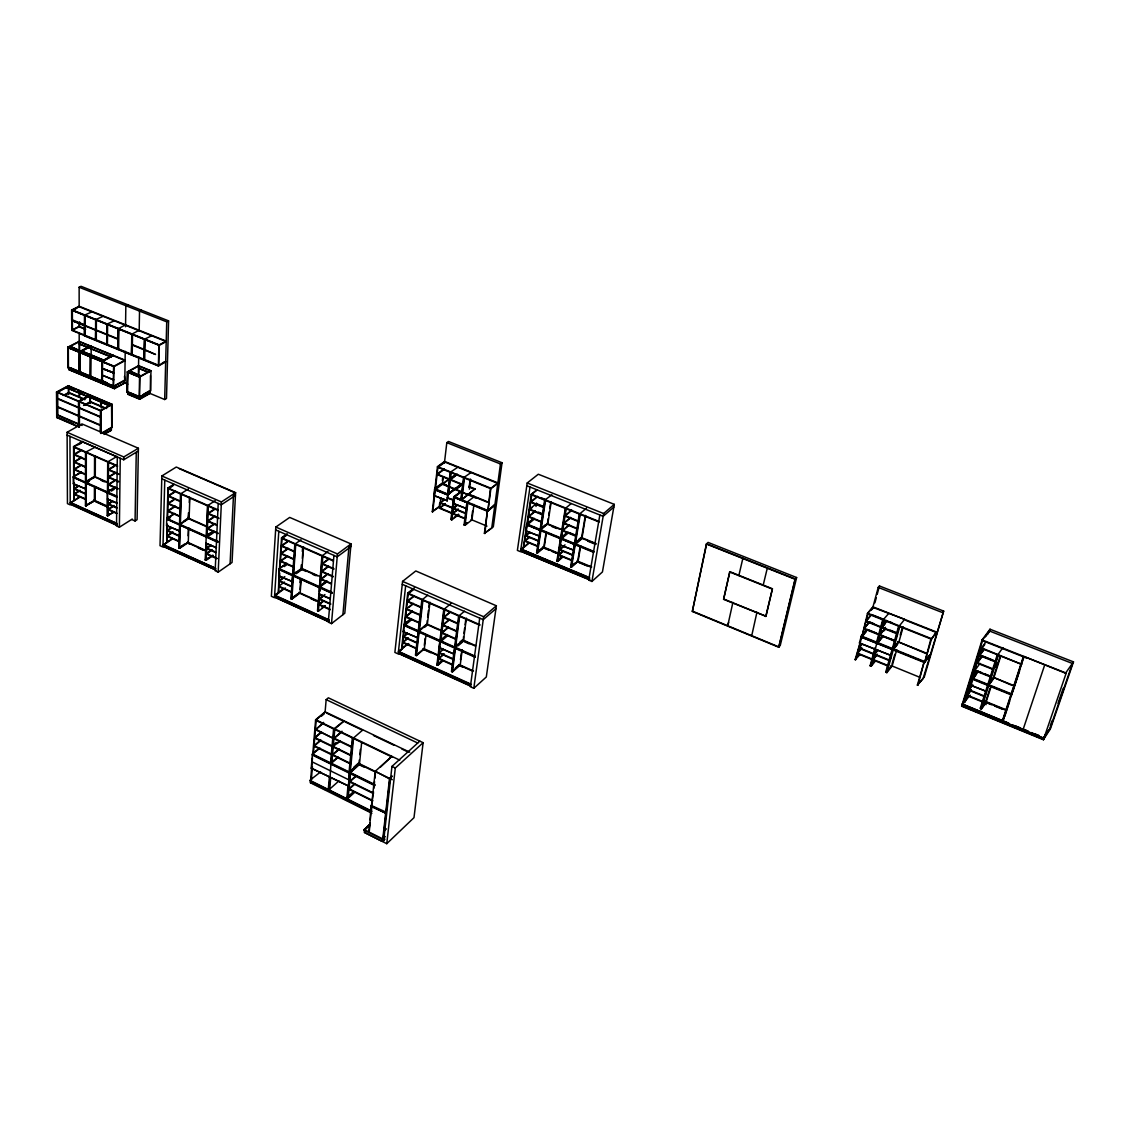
<?xml version="1.0" encoding="UTF-8"?>
<svg xmlns="http://www.w3.org/2000/svg" width="1130" height="1130" viewBox="0 0 1130 1130"><rect width="100%" height="100%" fill="white"/><g stroke="black" fill="none" stroke-linecap="round" stroke-linejoin="round"><path stroke-width="1.5" d="M82.702 441.858L117.096 456.859M165.672 361.939L158.384 365.979L84.468 335.85L84.482 315.171L91.982 311.852M84.821 315.002L84.468 335.85M85.202 335.384L85.216 315.623M95.231 486.564L95.16 500.632L85.456 505.717L85.541 482.213L94.92 476.62M95.358 456.04L95.273 476.775L86.276 482.143L85.485 481.79L85.513 452.311M85.922 488.259L85.894 505.915L94.821 500.477L94.864 488.16M85.922 481.987L85.965 452L95.047 447.24M86.247 506.07L86.276 483.117L89.27 481.338M86.276 482.143L86.318 452.664M89.623 395.557L78.592 401.136L78.62 423.92M90.019 403.523L90.033 396.913M90.372 403.325L90.386 395.062L78.648 401.517L78.676 427.027M90.753 356.656L90.358 377.025M90.767 349.396L90.781 346.105L79.157 352.193L68.323 347.786M91.149 356.148L91.177 346.26L79.962 352.122L79.962 371.982M94.426 487.962L94.383 500.279L85.456 505.717M85.485 481.79L94.482 476.422L94.567 455.687M94.92 477.595L95.005 455.884M95.979 319.479L95.542 340.37L95.64 319.649L103.113 316.315M96.29 339.89L96.375 320.115M100.457 431.589L100.584 410.501L111.545 404.342L111.743 427.267L100.853 433.525M100.514 433.058L100.641 410.882L112.237 404.385L111.672 427.634M100.867 432.861L100.994 410.684L57.263 392.068L57.107 417.705L56.91 392.251L68.718 385.909L112.237 404.385M100.994 406.56L100.951 401.531M101.333 408.015L101.389 399.794M102.081 381.573L101.742 361.106L112.887 355.159M102.081 361.318L101.615 381.728M102.011 381.658L102.138 361.275M102.42 381.361L102.547 361.897M102.618 380.937L102.661 383.762L103.014 381.107L107.435 382.943M103.395 383.748L103.409 381.276M107.195 323.985L106.7 344.918L106.856 324.169L114.314 320.793M107.435 344.438L107.59 324.621M113.975 512.271L107.265 515.591L107.449 491.988L115.274 487.228M115.712 487.425L107.463 491.607L107.717 462.043M107.83 491.762L108.085 461.704L117.096 456.351M108.07 515.958L108.212 499.517M108.268 491.96L108.522 462.396M111.39 427.931L111.376 430.205L104.002 434.443M103.536 360.993L113.297 355.329L101.742 361.501M67.744 367.575L67.998 347.263L67.744 367.575L113.381 386.63L113.579 366.388L125.091 360.159L79.185 341.359L67.927 347.164L68.026 367.448L113.777 386.573L124.823 380.485M113.381 386.63L113.989 366.162L67.927 347.164M124.06 382.957L124.088 380.499L124.455 383.127L114.356 388.325L114.384 385.853L114.751 388.494L68.704 369.552L114.427 388.678L114.441 386.206M117.845 349.142L118.071 328.83L125.571 324.833M118.142 328.703L117.901 349.481L118.481 328.519M117.308 456.972L116.517 525.916L119.385 527.216L132.252 519.066M116.757 523.416L70.427 502.878L79.962 496.649M118.65 349.001L118.876 329.155M119.385 527.216L120.246 458.257M124.47 376.332L124.823 380.033L113.791 386.107L68.012 366.996M67.122 435.092L123.735 459.783L123.777 456.958L138.397 448.257L137.083 519.701L135.063 520.986L131.885 519.56M114.427 388.678L124.78 382.943L125.218 351.345M125.543 326.754L125.84 305.693L127.704 304.733M127.492 371.728L139.951 376.869L139.569 397.35L127.196 392.166L127.492 371.728L138.552 365.668L150.968 370.753L150.516 391.15L139.174 397.421L126.927 392.308L127.549 371.827M127.605 391.884L127.888 371.897L138.948 365.838L138.778 375.782M127.817 394.285L128.184 391.616L127.817 394.285L139.739 399.271L150.022 393.438L150.064 390.952M132.111 334L131.447 355.004L131.772 334.183L139.174 330.271M132.21 354.523L132.521 334.635M135.063 520.986L136.264 452.226M138.425 372.66L138.708 356.826M139.174 330.751L139.527 311.089L141.377 310.129M139.174 397.421L139.541 376.7L150.558 370.584M139.739 399.271L140.106 396.588L140.064 399.074L128.156 394.102M141.377 376.135L129.752 370.88L127.888 372.349L139.527 377.152L150.968 370.753M144.697 339.057L143.962 360.103L144.358 339.24L151.731 335.78M144.711 359.623L145.106 339.706M139.654 398.904L149.287 393.452L149.344 390.98M149.739 391.15L149.287 393.452M150.445 375.57L150.53 390.698L139.583 396.884L127.196 391.714M158.384 365.979L158.878 345.074L166.223 341.105L79.157 306.258L71.628 310.001L71.656 320.355L84.806 325.369L71.656 320.355M218.203 503.443L215.18 570.763L218.189 572.133L232.046 562.472L235.577 492.652L176.28 467.043L161.844 475.97L160.022 545.691L162.96 547.019L164.768 480.109M164.683 399.526L166.732 321.838L168.582 320.863L166.491 398.495L164.683 399.526L149.075 393.042M215.491 568.221L163.214 544.985L172.495 538.403M216.098 570.113L163.567 546.623L163.624 544.716M163.963 546.44L163.567 544.335M166.548 525.563L179.769 531.086L166.548 525.563L166.746 518.472L174.585 513.416M166.943 524.179L166.887 542.598L167.41 524.391M173.879 484.247L167.96 487.948L167.113 518.232L174.882 513.712M167.579 518.43L168.412 488.668M188.781 527.682L188.258 542.555L179.585 548.347L178.752 547.965L179.628 524.221L188.738 518.275M180.503 493.965L179.529 523.769L180.376 524.15L189.106 518.444L189.854 497.454M179.967 524.97L179.204 548.177L187.877 542.386M179.995 523.981L180.984 493.669L188.329 488.993M179.585 548.347L180.334 525.139M180.376 524.15L181.337 494.333M183.907 520.916L188.272 518.063L188.456 512.822M188.117 535.775L188.357 529.179M188.922 513.034L188.244 519.051M189.289 502.539L189.473 497.299M213.231 555.437L206.07 560.339L205.222 559.957L206.239 536.1L212.694 531.778M214.29 531.227L207.072 536.072L206.225 535.691L207.468 505.788M206.281 543.502L205.604 560.127L212.765 555.226M206.606 535.86L207.864 505.449L215.152 500.689M206.07 560.339L206.762 543.714M207.072 536.072L208.33 506.169M218.189 572.133L221.409 501.946L235.577 492.652M230.082 563.842L233.543 494.304L235.548 492.991L179.26 468.668M333.943 555.409L328.307 622.178L331.5 623.619L344.791 613.251L351.02 543.926L289.69 517.413L275.819 527.046L271.355 596.287L274.463 597.699L278.799 531.298M278.7 575.848L292.67 581.696L278.7 575.848L279.166 568.673L286.709 563.234M287.246 533.77L281.568 537.767L279.52 568.418L287.048 563.559M279.096 569.732L278.39 593.095L279.731 572.995M280.014 568.63L282.02 538.487L286.286 535.493M301.159 579.577L300.17 592.953L291.822 599.183L290.947 598.773L292.613 575.297M303.589 546.807L301.978 568.545L293.574 574.69L292.684 574.294L294.831 544.109M292.317 581.964L292.825 574.775L300.326 569.28M293.179 574.52L295.368 543.812L301.018 539.787M291.822 599.183L293.503 575.693M293.574 574.69L295.735 544.505M300.029 582.529L300.283 579.182M301.343 564.816L301.089 568.15L320.369 576.71M302.317 551.44L302.572 548.092M300.029 589.436L300.764 579.408M301.823 565.028L301.541 568.87L317.205 575.82M302.317 558.347L303.066 548.318M327.319 581.456L320.383 586.668L319.493 586.258L321.923 555.988M317.911 610.991L319.267 594.168M319.437 592.106L319.451 587.769M319.889 586.442L322.375 555.649L327.968 551.553M326.966 581.117L319.536 586.696L317.516 610.807L318.406 611.217L319.762 594.394M320.03 591.032L320.313 587.671M320.383 586.668L322.827 556.384M312.403 778.146L309.832 780.858L371.714 811.594M348.704 786.113L311.244 768.16L312.431 753.978L317.318 749.797M310.425 782.751L310.99 780.364L310.425 782.751L371.883 813.289M312.459 758.032L310.665 779.658L320.638 771.889M409.752 752.213L325.115 711.815L315.623 719.725L312.812 753.639L320.087 748.187M313.391 753.922L316.16 720.545M311.315 779.983L312.431 766.677M315.538 729.203L332.87 738.144L315.496 729.754L323.646 722.395M328.844 621.754L274.604 597.106L328.844 621.754L329 619.819L274.731 595.199L283.729 588.575M331.5 623.619L337.46 553.94L351.02 543.926M419.823 741.125L391.955 766.408L383.508 842.048L386.757 843.686L413.99 817.668L423.129 742.692L328.35 697.817L326.16 699.625L325.073 712.352L315.581 720.262L392.618 757.298M342.899 614.72L348.916 547.301L350.837 545.889M333.59 728.921L330.596 762.34L331.754 762.905L338.407 757.114M329.409 776.79L328.364 788.443L329.692 789.107L338.929 780.915M329.028 788.768L330.073 777.115M334.367 729.288L343.774 721.293M331.754 762.905L334.763 729.486M329.692 789.107L330.737 777.44M343.591 721.208L334.226 728.652L331.175 762.623L333.844 760.306M352.348 737.932L349.128 771.409L350.272 771.974L359.524 763.767L361.628 742.692M346.74 799.192L353.295 792.794M355.004 792.045L348.125 798.246L346.882 797.639L348.012 785.957M348.662 779.29L349.142 774.29M349.707 771.691L352.941 738.229M348.322 786.452L349.693 772.228L359.34 763.682L349.65 772.765M353.139 738.314L362.476 730.22M347.56 797.964L349.975 772.948M350.272 771.974L353.521 738.497M348.125 798.246L350.554 773.231M359.312 759.981L358.959 763.499L350.865 770.674M359.834 754.713L360.357 749.444M382.731 839.477L363.916 830.027L370.329 823.572M368.804 831.934L371.94 806.283M369.256 831.496L370.146 823.092M373.479 791.706L371.586 805.634L375.216 771.324L391.856 756.351L380.273 767.27M373.832 788.33L374.553 781.579M374.906 778.203L375.626 771.465L389.483 778.852L392.025 776.522M479.713 618.124L470.377 686.743L473.809 688.297L486.31 676.983L496.367 605.779L415.784 570.961L402.577 581.385L394.879 652.434L398.184 653.931L405.656 585.778M470.829 684.625L398.579 651.826L407.139 644.241M403.17 631.67L418.001 637.899L403.17 631.67L403.975 624.41L475.264 656.233M404.017 626.755L401.574 648.874L408.749 643.563M411.532 618.873L404.314 624.127L407.746 593.081L414.498 587.685M402.096 649.114L404.159 630.469M404.837 624.367L408.213 593.829M369.51 825.635L364.496 830.324L364.284 832.386L382.491 841.539L389.539 778.288L392.082 775.971M383.24 838.517L386.05 813.289L370.88 806.424M389.949 778.415L386.178 812.202L370.993 805.337L370.061 819.97M386.757 843.686L395.302 768.019L423.129 742.692M418.213 631.402L415.459 655.16L416.391 655.598L424.329 648.874L425.939 635.328M421.857 599.818L418.326 630.385L419.385 630.865L427.366 624.212L429.979 602.205M433.892 495.505L434.683 488.683L447.805 494.064L455.122 488.556L447.692 495.067L434.57 489.629L447.989 494.855L447.282 500.675L433.892 495.505L447.282 500.675M417.676 638.182L418.51 630.893L426.829 623.986L440.644 630.116M440.785 498.033L439.768 506.579L432.282 511.706L434.866 489.417M443.285 476.86L442.508 483.4L434.979 488.457L437.494 466.634L444.599 461.45L497.878 482.891L490.943 488.245L488.005 510.195L490.392 488.527M418.736 631.642L415.981 655.4L423.92 648.691M418.849 630.625L422.45 599.536L427.818 595.171M432.748 511.904L435.333 489.601M435.445 488.654L437.917 467.311L445.022 462.128M416.391 655.598L419.159 631.825M419.385 630.865L422.931 600.284M432.282 511.706L439.302 506.381L439.711 502.935M442.353 480.547L442.805 476.662M444.387 463.314L446.816 442.635L448.455 441.463L502.045 462.735L493.302 526.82L484.389 533.374L487.397 510.958L484.869 533.572M451.675 513.331L439.528 508.302L445.206 503.57M449.486 478.527L442.367 484.247L454.627 489.248L461.633 483.965M424.315 645.301L425.12 638.535M427.239 620.596L427.14 625.187L424.47 627.39M427.634 617.206L428.44 610.44M428.835 607.05L429.245 603.66M447.169 497.765L453.3 499.785M450.192 472.269L447.635 493.655L448.582 494.036L455.602 488.739L454.656 488.358M446.986 500.901L447.805 494.064M448.102 493.838L450.729 471.987L457.735 467.241M448.582 494.036L451.152 472.665M460.659 491.804L453.667 497.129L450.927 519.461L451.873 519.857L458.837 514.461M454.627 489.248L461.69 483.485M453.13 503.415L466.634 508.641L453.13 503.415L453.963 496.579L461.195 491.522M451.407 519.659L454.133 497.313L487.595 511.382L494.29 505.534M451.873 519.857L454.613 497.511M468.795 486.366L474.939 488.852L467.905 494.672L455.574 489.643L462.65 483.866M443.101 660.782L437.861 665.316L436.915 664.892L439.867 641.077M443.765 609.423L439.98 640.06L440.94 640.484L447.536 634.876M440.983 648.196L454.26 654.157L439.175 647.815L440.079 640.526L447.141 634.523M440.079 642.871L437.338 665.076L442.579 660.542M440.418 640.244L444.26 609.098L450.912 603.575M437.861 665.316L440.177 646.6M440.94 640.484L444.74 609.847M463.512 477.651L460.842 499.065L461.803 499.46L468.766 494.121M460.913 500.435L474.939 488.852M461.323 499.262L464.049 477.368L470.998 472.58M461.803 499.46L464.472 478.047M473.936 504.446L471.945 519.885L465.023 525.323L464.077 524.927L466.902 502.553M467.905 494.672L455.63 489.163M466.351 508.867L467.213 502.017L474.459 496.437L474.346 497.398M469.134 487.355L470.165 479.148M467.382 502.751L464.543 525.125L467.311 522.95M469.402 489.191L470.645 479.346M465.023 525.323L467.862 502.949L453.667 497.129M454.317 649.34L451.477 671.474L452.424 671.912L460.235 665.033L462.241 649.764M466.393 618.167L463.498 640.258L455.63 647.038L454.67 646.614L458.625 615.935M453.935 654.44L454.882 647.137L463.06 640.06M471.69 517.978L472.566 511.113M455.079 647.871L452 671.714L459.811 664.85M455.206 646.854L459.232 615.652L464.515 611.203M452.424 671.912L455.503 648.069M455.63 647.038L459.599 616.373M460.475 659.75L461.365 652.971M463.512 636.67L463.357 641.275L458.116 645.795M463.964 633.266L464.628 628.167M465.08 624.777L465.744 619.678M487.595 511.382L494.417 504.573M502.045 462.735L500.449 463.964L491.734 528.077L484.389 533.374M473.809 688.297L483.64 616.74L496.367 605.779M599.846 514.983L588.702 580.1L591.922 581.456L602.445 571.935L614.296 504.361L538.304 474.233L527.202 482.99L517.385 550.395L520.506 551.694L529.998 487.03M521.015 549.236L589.168 578.108L520.944 549.717L528.911 542.654M521.311 551.129L521.594 549.279L529.363 542.88M525.662 530.803L539.646 536.199L525.662 530.803L526.679 523.896L534.222 518.317L526.961 523.67L531.298 494.22L536.75 489.869M527.315 524.829L523.487 547.174L526.82 524.631L540.945 530.422L537.499 552.994L536.623 552.627L540.055 530.055M527.456 523.868L531.721 494.912M536.001 506.438L536.51 503.048M551.228 501.762L547.81 523.854L541.086 529.447L540.197 529.08L544.618 500.096M539.363 536.439L540.408 529.518L547.414 523.698L561.469 529.419M540.55 530.253L537.103 552.824L543.798 547.16M540.691 529.292L545.183 499.799L551.878 494.799M541.086 529.447L545.508 500.463M544.067 545.437L545.931 533.318M548.205 518.599L547.344 524.179L559.83 529.264M548.728 515.195L549.251 511.805M549.773 508.401L550.564 503.302M546.327 533.473L544.194 547.33L537.499 552.994M563.079 556.836L557.782 561.412L556.892 561.045L560.494 538.431L575.269 544.476L581.865 538.756M565.283 508.401L560.65 537.456L561.553 537.823L568.206 532.173M559.675 544.787L573.885 550.268L559.675 544.787L560.777 537.866L566.554 532.95M560.904 538.586L557.288 561.215L562.585 556.624M561.059 537.626L565.763 508.076L571.13 503.627M557.782 561.412L561.398 538.798M561.553 537.823L566.201 508.768M580.707 545.705L578.108 561.342L571.54 567.119L570.636 566.752L574.351 544.095M579.295 514.037L574.52 543.135L575.424 543.502L582.021 537.795L585.721 515.619M573.602 550.508L574.746 543.572L581.625 537.626M575.015 543.332L579.888 513.755L586.527 508.133M571.54 567.119L575.269 544.476M575.424 543.502L580.213 514.404M577.995 559.449L580.015 547.287M581.47 538.6L585.312 515.45M591.922 581.456L603.632 513.529L614.296 504.361M692.337 611.471L706.391 544.039L708.086 542.414L796.622 577.529L780.251 645.442L778.669 647.207L692.337 611.471L706.645 543.784L795.28 578.984L778.909 646.939L692.591 611.217M723.596 599.338L729.825 571.667L772.426 588.758L765.985 616.288L723.596 599.338L729.825 571.667M732.904 602.403L727.649 626.091L728.652 622.446M738.851 575.537L742.89 558.178M756.945 612.22L751.733 635.682M763.16 585.298L767.355 567.896M765.745 616.542L772.426 588.758M778.669 647.207L795.026 579.238L796.622 577.529M859.422 642.998L891.062 655.471L859.422 642.998L861.314 635.978L865.848 630.554M859.987 654.651L855.113 659.638L861.837 636.925M930.866 638.987L924.976 661.332L931.6 638.718L936.742 632.108L872.981 606.838L867.572 613.209L862.091 635.936L868.01 613.943M855.664 659.864L860.509 641.84M872.318 609.324L878.222 587.416L879.465 585.976L943.663 611.09L924.255 677.068L917.362 685.133L924.1 662.081L917.927 685.373M874.394 623.845L869.549 621.91L865.086 627.545M874.917 602.798L876.287 597.756M877.191 594.38L879.465 585.976M875.482 660.965L871.216 666.234L870.1 665.768L875.044 647.73M882.699 619.791L876.668 641.826L877.798 642.278L883.137 635.766M875.157 649.595L870.651 666.008L874.917 660.739M877.233 642.052L883.406 619.523L888.618 613.59M871.216 666.234L875.722 649.821M877.798 642.278L883.844 620.243M882.431 636.035L895.158 640.597M884.522 630.71L885.454 627.32M887.135 621.26L892.163 622.715M896.754 649.637L892.135 666.008L886.866 672.647L885.736 672.181L891.725 650.824M898.647 626.147L892.46 648.196L893.604 648.662L898.873 642.094L903.167 626.882M893.039 648.436L899.353 625.879L904.636 619.381L874.422 607.954M886.866 672.647L893.322 649.651L892.192 649.185M893.604 648.662L899.791 626.599M892.036 664.143L894.805 654.312M900.215 635.102L902.121 628.337M867.501 629.481L861.032 637.023L924.467 662.59L930.117 654.651M943.663 611.09L923.069 678.622L917.362 685.133M961.644 706.193L982.083 639.933L989.993 629.212L1073.5 661.883L1050.547 728.511L1043.414 739.74L961.644 706.193L963.028 704.244M982.521 640.682L962.76 704.343L968.551 696.235M971.885 677.915L1011.929 694.06L1011.604 695.049L971.574 678.904L976.009 672.209M971.786 678.622L964.582 701.801L970.105 695.12M965.161 702.041L972.153 679.201M986.151 641.572L981.207 648.323L1021.732 664.369L981.363 647.815L972.097 677.633L981.801 648.564L984.767 644.51M971.546 683.678L972.492 680.627M987.818 634.071L988.849 630.752L1072.455 663.494L1049.304 730.474M988.962 632.518L989.993 629.212M993.086 660.146L982.351 655.88L977.252 663.169L992.649 669.327M990.982 686.828L986.236 701.702L981.377 708.665L980.303 708.227L987.662 685.02M1000.657 656.445L993.92 677.562L989.061 684.469L987.987 684.031L997.296 654.694M988.581 684.272L998.058 654.425L1002.917 647.617M981.377 708.665L988.736 685.458M989.061 684.469L998.369 655.118M995.954 667.392L997.508 662.519M989.979 688.283L985.77 701.504L980.897 708.468L988.369 684.568L993.454 677.379L1013.765 685.529M993.454 677.379L1012.042 685.402M993.962 675.754L1000.177 656.248M1023.286 656.756L1002.451 720.601L1004.316 717.847M1050.321 727.791L1043.682 738.441L1002.465 721.491L1023.808 656.445L1066 673.395M1003.045 720.855L1023.893 656.996M1004.754 716.349L1009.627 701.405M1012.664 692.139L1019.599 670.909M1044.685 664.991L1023.088 729.556M1043.414 739.74L1066.197 673.099L982.083 639.933M1050.278 725.912L1052.002 720.898M1058.047 703.298L1063.217 688.297M1045.222 734.585L1044.035 737.65M1042.99 739.19L1048.697 730.234M1073.5 661.883L1065.392 673.367M980.995 709.753L986.038 702.535L986.024 704.668M980.303 708.227L983.227 704.047M986.165 693.17L984.202 695.939L968.989 689.752L971.955 685.628L986.321 691.376L970.274 685.246L971.066 685.204M990.685 682.704L993.609 678.565M987.987 684.031L990.911 679.893M964.102 701.405L962.167 704.103L1008.723 723.172M962.435 704.004L1008.765 723.37M997.154 658.536L995.205 661.276L979.752 655.132L983.707 649.708M969.823 688.876L972.789 684.752M971.249 689.681L967.294 695.19L982.478 701.377M971.094 690.162L967.139 695.67L982.323 701.871M971.574 678.904L973.792 675.556M972.69 677.859L977.62 671.022M973.368 677.491L977.902 672.251M973.961 677.732L975.924 674.991M980.021 663.366L975.077 670.175L990.431 676.333M982.351 655.88L977.408 662.674L992.804 668.819M983.552 650.216L979.597 655.626L995.05 661.77M985.431 636.741L989.287 631.5L981.928 640.442L1027.212 658.31M929.976 655.146L924.608 662.095L861.173 636.473M924.467 662.59L929.241 655.4M885.736 672.181L887.841 669.525M891.57 665.782L886.301 672.421L892.813 648.705L898.308 641.868L926.784 653.86M891.259 657.363L889.155 659.991L874.563 654.058L877.756 650.131M894.381 648.338L897.545 644.397M892.742 649.468L861.032 637.023M870.1 665.768L872.233 663.141M877.346 654.199L873.08 659.44L887.643 665.386M876.145 655.993L872.953 659.934L887.516 665.867M875.496 653.239L877.629 650.626M875.298 649.086L877.007 642.32L882.572 635.54M878.589 641.953L882.855 636.755M885.228 628.181L879.889 634.664L894.593 640.569M885.087 628.676L879.747 635.159L894.466 641.063M855.113 659.638L859.422 654.425M887.276 620.766L881.923 627.221L896.683 633.125M882.855 626.43L885.002 623.845M861.809 647.886L857.486 653.084L871.95 658.988M858.433 652.264L861.682 648.366M883.999 622.898L886.132 620.314M862.176 643.818L858.941 647.702L873.434 653.606M862.035 644.298L858.8 648.196L873.292 654.086M862.91 635.625L866.145 631.755M869.549 621.91L864.139 628.337L878.745 634.198M867.077 620.116L871.541 614.494L866.131 620.907L880.793 626.769M871.244 610.115L873.419 607.559M872.854 607.333L867.43 613.717L931.445 639.213L936.007 632.376M382.533 838.827L381.912 841.243L364.863 832.669L365.456 830.253M385.316 836.553L382.788 838.954L363.973 829.505M382.491 841.539L384.991 839.18M384.073 831.073L386.404 828.855M363.916 830.027L370.273 824.109M347.305 800.534L347.503 798.5M346.882 797.639L352.631 792.469M354.735 784.178L348.986 789.333L372.66 801.029M354.792 783.641L349.043 788.797L372.716 800.492M355.526 776.225L349.763 781.367L373.507 793.048M355.47 776.748L349.707 781.904L373.451 793.585M348.958 779.884L311.781 761.677M353.747 767.312L358.38 763.216L392.308 779.714M349.594 773.358L359.227 764.756L363.931 767.044M577.713 561.186L571.13 566.963L574.859 544.307L560.89 538.643M330.087 776.932L330.977 763.061L337.037 757.778M455.376 668.042L459.289 664.61M570.636 566.752L574.577 563.291M339.17 748.837L332.503 754.614L349.919 763.103M337.785 750.532L332.446 755.151L349.876 763.64M436.915 664.892L442.155 660.344M556.892 561.045L562.189 556.454M495.957 608.703L483.23 619.664L402.266 584.295M613.816 507.116L603.152 516.311L526.806 485.745M311.244 768.16L347.15 785.336M443.991 653.761L438.737 658.282L452.381 664.426M562.839 551.299L558.856 554.731L571.738 560.056M443.921 654.256L438.68 658.776L452.311 664.934M562.754 551.779L558.785 555.211L571.653 560.537M454.67 646.614L457.297 644.354M459.91 642.094L462.537 639.834L475.561 645.611M578.475 539.716L581.117 537.428L595.906 543.445M443.37 649.312L439.429 652.702L453.102 658.846M565.014 544.872L559.703 549.434L572.599 554.745M563.602 546.496L559.633 549.914L572.529 555.226M336.076 742.495L332.065 745.941L314.747 737.537L321.485 731.859M339.918 740.757L333.223 746.506L350.71 754.981M337.192 743.597L339.862 741.294M335.271 737.509L340.639 732.918M342.023 731.223L333.986 738.116L351.515 746.577M440.813 641.501L447.409 635.893M562.726 537.668L568.051 533.134M320.793 739.924L314.084 745.63L331.344 754.049M315.383 745.037L320.751 740.461M321.443 732.395L314.705 738.088L332.022 746.478M448.525 626.995L441.915 632.588L455.687 638.704M536.623 552.627L543.304 546.962M448.455 627.503L441.858 633.097L455.63 639.227M449.486 619.311L442.875 624.876L456.69 630.992M570.594 517.399L563.927 523.02L576.95 528.303M449.429 619.819L442.805 625.384L456.619 631.5M570.509 517.893L563.842 523.501L576.865 528.798M315.496 729.754L322.248 724.076M450.46 611.57L443.836 617.121L457.692 623.223M450.404 612.093L443.765 617.644L457.622 623.746M321.584 716.025L324.282 713.764M398.579 651.826L402.224 648.789M520.944 549.717L523.571 547.527M401.814 649.241L398.819 651.078M408.198 637.673L402.873 642.094L416.278 648.14M529.01 537.357L524.97 540.719L537.64 545.945M404.145 641.501L406.814 639.283M528.939 537.823L524.899 541.185L537.555 546.426M540.197 529.08L545.578 524.617M540.536 530.309L526.806 524.687M407.436 633.732L403.424 637.038L416.857 643.083M529.716 532.555L525.676 535.903L538.36 541.143M407.492 633.224L403.481 636.543L416.914 642.575M529.786 532.075L525.747 535.422L538.431 540.663M404.314 624.127L411.151 618.534M406.066 624.283L411.419 619.89M528.656 523.727L534.066 519.277M412.422 611.019L405.712 616.486L419.23 622.503M535.337 510.873L528.558 516.396L541.341 521.608M412.351 611.542L405.656 617.008L419.173 623.011M529.843 515.774L533.897 512.469M413.283 603.364L406.56 608.802L420.12 614.805M409.187 607.135L413.227 603.872M532.272 507.398L529.56 509.602L542.372 514.8M414.145 595.651L407.407 601.075L421.024 607.078M537.513 496.31L530.719 501.791L543.558 506.975M414.089 596.174L407.351 601.598L420.953 607.587M532.004 501.183L536.072 497.892M413.086 589.281L407.69 593.603L479.784 625.215M536.679 490.349L531.227 494.714L599.112 522.004M409.568 592.756L413.608 589.507M494.827 505.251L487.652 510.901L453.907 497.059M464.077 524.927L466.845 522.752M454.189 517.498L458.37 514.277M456.803 510.506L452.622 513.726L464.854 518.783M458.257 508.952L452.678 513.246L464.91 518.317M322.036 607.827L324.79 605.722M318.406 611.217L325.285 605.948M457.509 504.799L453.328 508.006L465.574 513.077M457.452 505.28L453.271 508.486L465.518 513.543M323.109 601.104L318.971 604.253L330.214 609.324M323.067 601.598L318.928 604.748L330.172 609.833M439.528 508.302L445.149 504.036M453.836 497.539L461.139 492.002M324.932 594.55L319.409 598.745L330.68 603.801M320.751 598.194L323.519 596.089M455.065 489.022L447.748 494.545L434.626 489.163M455.574 489.643L461.181 485.406M444.415 499.418L440.206 502.596L452.381 507.624M444.358 499.884L440.149 503.076L452.325 508.09M319.493 586.258L326.415 581.06M327.968 573.673L321.019 578.857L331.104 583.334M326.528 575.212L320.977 579.365L331.062 583.843M436.745 488.556L448.017 480.052M455.023 474.84L449.387 479.035L437.141 474.063L444.217 468.865M290.947 598.773L297.896 593.603M299.775 592.784L291.441 598.999L292.755 575.834M328.59 566.073L321.64 571.229L333.195 576.342M328.548 566.582L321.598 571.738L333.152 576.865M434.979 488.457L440.813 484.12M350.752 546.807L337.206 556.836L275.635 529.914M278.602 592.826L274.774 595.637L328.661 620.088M275.565 595.157L278.164 593.236M278.39 593.095L285.367 587.953M329.226 558.432L322.248 563.573L333.844 568.673M329.183 558.94L322.205 564.082L333.802 569.195M444.161 469.346L437.084 474.543L449.33 479.516M292.684 574.294L295.495 572.246M284.449 582.063L278.842 586.159L291.441 591.838M296.3 573.644L301.908 569.548M284.817 576.582L279.209 580.665L291.837 586.343M283.39 578.094L279.181 581.159L291.794 586.837M284.167 566.596L286.978 564.562M287.585 555.805L280.537 560.861L293.235 566.511M287.557 556.313L280.494 561.37L293.207 567.02M288.108 548.234L281.045 553.276L293.786 558.912M288.065 548.742L281.003 553.785L293.744 559.421M287.175 542.146L281.511 546.157L294.294 551.779M288.63 540.634L281.554 545.649L294.323 551.27M285.791 535.281L281.525 538.275L333.294 560.974M205.222 559.957L208.09 557.994M212.101 549.547L206.352 553.46L216.974 558.248M207.765 552.98L210.632 551.016M210.9 545.084L206.578 548.008L215.703 552.104M207.991 547.527L210.872 545.578M208.485 536.1L214.248 532.216M206.225 535.691L210.561 532.795M214.629 523.543L207.397 528.36L218.104 533.12M178.752 547.965L184.529 544.109M214.615 524.038L207.383 528.854L218.09 533.614M214.968 516.029L207.708 520.831L216.918 524.899M209.135 520.379L213.485 517.484M163.214 544.985L172.692 538.77M215.293 508.486L208.033 513.26L218.796 518.006M235.421 495.491L221.282 504.799L161.774 478.809M215.279 508.98L208.005 513.769L218.768 518.515M172.904 531.933L167.085 535.747L178.964 541.115M172.89 532.428L167.071 536.241L178.95 541.595M171.605 527.47L167.24 530.323L179.147 535.677M171.591 527.964L167.226 530.817L179.133 536.171M167.085 519.277L217.892 542.372M167.551 519.433L170.475 517.54M175.122 506.056L167.791 510.76L179.783 516.085M175.108 506.551L167.777 511.254L179.769 516.58M175.348 498.584L168.003 503.26L180.023 508.585M173.865 500.025L167.989 503.768L180.009 509.079M175.588 491.07L168.215 495.731L180.263 501.042M174.091 492.511L168.201 496.24L180.249 501.536M173.851 484.756L167.946 488.457L218.175 510.492M169.895 487.736L172.848 485.886M107.265 515.591L110.217 513.755M113.537 512.074L107.618 515.76L107.435 493.033M114.045 505.491L108.127 509.15L116.771 513.048M112.562 506.89L108.113 509.644L116.757 513.543M112.619 501.028L108.169 503.768L116.828 507.652M109.652 503.33L112.619 501.508M107.463 491.607L110.443 489.784M111.234 491.126L114.215 489.318M70.851 502.624L71.19 504.305M115.797 479.826L108.339 484.332L118.509 488.852M114.3 481.211L108.339 484.827L117.04 488.697M115.882 472.891L108.395 477.383L118.579 481.903M70.427 502.878L80.131 497.002M80.131 490.25L74.142 493.824L85.456 498.937M75.639 493.415L80.131 490.731M115.882 472.397L108.409 476.888L118.593 481.394M115.966 464.939L108.466 469.416L118.678 473.908M114.469 466.337L108.466 469.911L118.678 474.416M78.634 485.787L74.128 488.457L85.47 493.556M78.634 486.267L74.128 488.951L85.47 494.036M123.735 459.783L138.34 450.983M73.309 483.739L85.908 489.007L73.309 483.739L73.281 476.733L81.346 471.987M82.702 441.35L73.577 446.576L73.662 476.507L81.628 472.269M73.662 477.538L116.8 497.214M80.117 466.069L74.086 469.6L85.485 474.671M81.628 464.698L74.086 469.105L85.485 474.176M81.628 457.311L74.072 461.704L85.499 466.761M80.117 458.681L74.072 462.198L85.499 467.255M81.628 449.881L74.043 454.246L85.513 459.303M75.569 453.879L81.628 450.376M102.209 433.2L111.743 427.733L111.955 404.526L67.955 385.923L56.5 392.082L56.712 417.521L77.137 426.363M104.991 433.468L111.022 430.403L110.627 427.959M81.176 442.72L73.591 447.07L117.534 466.351M78.592 444.655L81.628 442.918M143.284 394.398L148.75 391.291M69.961 436.335L70.23 504.884L67.447 503.613L67.108 432.282L81.967 423.92L138.397 448.257M126.927 392.308L139.499 397.237M83.549 405.444L90.428 401.644L106.63 408.509M84.934 405.147L90.428 402.111L105.005 408.297M162.494 362.843L165.686 361.473L158.723 365.329L72.023 330.017L79.171 326.386L85.555 328.971M90.457 395.429L79.411 401.489L79.439 424.273M63.266 395.458L68.803 392.463L84.806 399.257M64.65 395.175L68.803 392.929L84.806 399.723M68.775 386.262L57.672 392.237L57.856 414.95M66.825 387.788L87.674 396.616L66.825 387.788L68.775 386.743M79.171 372.349L79.623 352.066M112.703 320.157L79.157 306.724L71.967 310.298L159.203 345.37L166.209 341.571L125.162 325.143M76.685 308.306L72.362 310.453L72.391 319.889M79.157 306.724L79.142 287.246L81.035 286.314L168.582 320.863M878.222 587.416L942.477 612.587M79.142 287.246L166.732 321.838M906.105 620.511L934.99 631.967M706.391 544.039L795.026 579.238M446.816 442.635L500.449 463.964M873.165 615.144L882.897 619.014M867.572 613.209L931.6 638.718M527.202 482.99L603.632 513.529M890.115 630.13L896.627 632.729M866.004 621.401L880.651 627.263M881.796 627.715L896.542 633.619M113.904 320.638L123.961 324.663M977.04 670.796L981.518 672.59M984.498 673.791L988.976 675.585M729.57 571.921L772.171 589.027M974.922 670.683L990.261 676.842M540.719 497.596L545.522 499.531M531.298 494.22L599.197 521.509M868.504 629.89L876.315 633.026M897.743 641.642L926.939 653.38M71.628 310.001L158.878 345.074M864.012 628.831L878.617 634.693M971.729 678.41L1011.76 694.555M542.81 506.184L536.425 503.613L529.631 509.107L542.442 514.305M578.164 520.944L565.099 515.661L571.78 510.068L565.014 516.156L578.08 521.439M530.634 502.271L543.488 507.469M861.314 635.978L924.764 661.601M876.386 642.801L877.53 643.267M437.494 466.634L490.943 488.245M71.995 319.719L84.806 324.903M85.216 325.539L95.527 329.706M96.333 330.031L106.714 334.24M107.52 334.565L117.958 338.788M132.365 344.608L144.075 349.354M144.908 349.693L155.545 354.467L144.894 350.159M71.995 320.652L84.806 325.836M85.216 326.005L95.527 330.172M96.333 330.497L106.7 334.706M107.505 335.031L117.944 339.254M132.351 345.088L144.075 349.834M538.516 512.173L543.29 514.108M80.767 327.488L85.555 329.437M468.738 486.846L474.882 489.332M462.664 484.431L450.333 479.431L457.382 474.176L450.277 479.911L462.608 484.911M968.834 690.246L984.046 696.433M874.422 654.553L889.013 660.485M985.176 701.264L1006.378 709.894M986.688 702.422L1006.209 710.375M569.252 532.597L573.899 534.49M986.49 702.719L991.363 704.71M994.626 706.038L1002.762 709.343M575.749 535.62L562.754 530.337L569.421 524.701L562.669 530.817L575.664 536.114M581.54 538.12L595.821 543.926M528.487 516.89L541.27 522.088M551.948 526.566L556.624 528.473M587.812 541.185L595.736 544.42M890.991 665.542L919.862 677.322M442.042 483.216L446.392 484.996M468.3 493.923L488.64 502.229M442.423 483.767L454.684 488.767M468.244 494.403L487.016 502.059M723.85 599.084L765.985 616.288M857.359 653.564L871.823 659.468M468.173 494.884L475.998 498.076M526.679 523.896L593.843 551.398M526.608 524.377L593.759 551.892M526.538 524.857L593.688 552.372M79.241 341.684L90.047 346.119L90.047 348.393L90.386 345.935L79.157 351.797L79.298 372.406M90.838 346.444L112.562 355.343M113.283 355.781L125.091 360.611L113.989 366.614L102.138 361.741M138.623 366.021L150.234 370.767M1043.654 737.283L1043.597 739.444L961.842 705.911M1015.15 725.813L1019.966 727.777M1023.173 729.104L1027.989 731.068M1034.402 733.709L1039.219 735.672M1011.972 724.683L1028.017 731.265M1031.224 732.579L1039.247 735.87M962.026 704.583L1043.866 738.144M453.963 496.579L487.722 510.421M88.832 347.588L79.241 343.972L88.507 347.772M111.319 356.812L90.838 348.718L110.98 356.995M149.061 372.293L138.58 368.309L148.736 372.476M448.681 498.387L453.243 500.251M79.496 350.639L70.215 346.359L81.049 351.275M131.193 371.94L139.922 375.527M67.659 347.447L113.579 366.388M127.224 372.01L139.541 377.095M79.962 352.588L101.742 361.572M543.163 546.906L559.336 553.587M577.119 560.932L591.682 566.949M543.092 547.372L557.641 553.389M577.049 561.412L590.496 566.977M543.855 548.05L548.657 550.028M551.85 551.355L556.652 553.333M579.026 562.585L587.021 565.89M470.998 519.503L486.959 526.114M439.584 507.822L451.732 512.851M124.78 382.943L127.747 384.172M521.1 549.081L586.922 576.455M113.777 379.821L101.785 375.005L113.452 379.864M520.817 549.307L589.86 578.037M589.818 579.648L520.549 551.158L589.549 579.902M70.145 367.702L80.244 371.911L80.244 374.383L80.583 371.742M83.451 373.253L101.079 380.612M102.689 381.29L107.096 383.127M129.343 392.421L139.781 396.785M68.083 367.405L113.72 386.446M70.385 387.421L75.187 389.455M78.394 390.811L83.21 392.845M92.067 396.588L111.545 404.823M56.5 392.082L100.641 410.882M57.729 398.452L78.592 407.379M79.425 407.732L100.542 416.758M57.729 398.918L78.592 407.845M79.425 408.198L100.542 417.224M57.785 406.729L78.606 415.671M79.425 416.024L100.485 425.064M57.785 407.195L78.606 416.137M79.425 416.49L100.485 425.544M57.446 414.781L82.137 425.445M57.446 415.233L79.439 424.739L79.439 427.013M57.814 417.309L73.224 423.976M57.461 417.507L79.029 426.829L79.001 401.32M67.108 432.282L123.777 456.958M161.844 475.97L221.409 501.946M402.577 581.385L483.64 616.74M275.819 527.046L337.46 553.94M73.577 446.576L117.534 465.843M167.96 487.948L218.203 509.983M281.568 537.767L333.336 560.452M407.746 593.081L479.855 624.692M74.043 454.754L85.513 459.797M207.694 521.34L216.889 525.408M406.503 609.324L420.063 615.327M94.482 476.422L107.407 482.157M188.272 518.063L207.468 526.594M96.474 477.806L105.839 481.959M188.724 518.769L207.44 527.089M426.773 624.48L439.047 629.933M463.003 640.569L475.49 646.12M101.149 480.377L104.271 481.761M301.512 569.379L306.202 571.455M312.473 574.238L315.595 575.636M464.501 641.769L469.176 643.86M73.281 476.733L116.814 496.169M166.746 518.472L217.935 541.327M279.166 568.673L331.938 592.233M73.281 477.227L116.814 496.663M166.732 518.967L217.906 541.821M279.138 569.181L332.192 593.038M403.918 624.918L475.193 656.756M279.11 569.675L331.839 593.292M403.862 625.427L475.123 657.264M117.11 502.991L107.392 499.036L116.729 503.217M216.508 547.556L205.943 543.233L216.155 547.81M330.115 598.49L318.957 593.914L329.776 598.759M108.169 504.248L116.828 508.147M206.564 548.502L215.675 552.598M319.38 599.239L330.638 604.31M439.372 653.211L453.031 659.355M93.818 500.039L108.155 506.48M187.425 542.188L206.691 550.861M298.913 592.388L319.423 601.626M423.397 648.451L438.327 655.174M459.105 664.525L473.484 671.008M93.818 500.519L108.141 506.96M187.283 542.612L205.095 550.635M300.453 593.589L319.225 602.05M423.312 648.945L439.132 656.064M459.034 665.033L471.817 670.782M95.725 501.762L106.644 506.678M186.93 542.852L190.123 544.293M198.103 547.895L202.877 550.042M310.934 598.731L315.708 600.878M422.987 649.213L430.897 652.787M459.373 665.612L462.537 667.039M74.142 494.319L85.456 499.418M206.338 553.954L216.946 558.743M278.813 586.654L291.413 592.332M402.817 642.603L416.207 648.648M70.427 502.398L117.167 523.642M163.229 544.505L215.858 568.432M398.48 651.36L470.899 684.13M70.823 504.135L117.463 525.323M163.511 546.228L214.516 569.407M470.066 685.472L398.269 653.295L471.337 686.489M70.851 504.503L117.139 525.535M326.16 699.625L417.719 743.032M326.627 713.101L344.17 721.477M345.159 721.957L362.857 730.404M373.493 735.489L393.946 745.249M401.814 749.006L408.114 752.015M315.623 719.725L399.752 760.151M391.955 766.408L395.302 768.019M333.929 738.653L351.458 747.128M333.18 747.043L350.653 755.532M359.284 764.219L373.409 771.084M314.027 746.167L331.288 754.586M312.431 753.978L374.92 784.573M312.374 754.515L374.863 785.11M312.332 755.052L374.807 785.647M370.937 805.888L385.655 813.176M309.888 780.336L371.77 811.072M310.821 782.412L326.019 789.969M342.743 798.274L370.711 812.159M68.718 385.909L68.761 394.144M68.407 367.165L68.323 347.334L79.58 341.514L79.58 351.388M68.365 386.093L68.407 394.54M74.029 447.268L74.1 476.705M74.114 482.976L74.17 500.604L73.662 477.496M72.391 320.807L72.419 330.172L79.566 326.542L79.566 321.881M71.19 502.426L71.261 504.333M80.979 371.897L80.979 374.369M79.566 351.967L79.58 372.279M79.524 397.068L79.524 390.472L79.185 397.266M79.171 323.279L79.171 327.361M79.185 332.601L79.199 351.232M88.507 396.503L109.61 405.91L88.507 396.503M90.414 356.826L90.485 377.081L90.414 356.826M103.607 360.117L81.84 351.148L103.607 360.117M159.217 344.904L158.709 365.795L72.023 330.483L71.967 309.832L159.217 344.904M497.807 483.372L490.886 488.725L437.451 467.114L444.542 461.93L497.807 483.372M113.847 372.872L101.827 368.225L113.847 372.872M113.847 373.027L101.827 368.366L113.847 373.027"/></g></svg>
